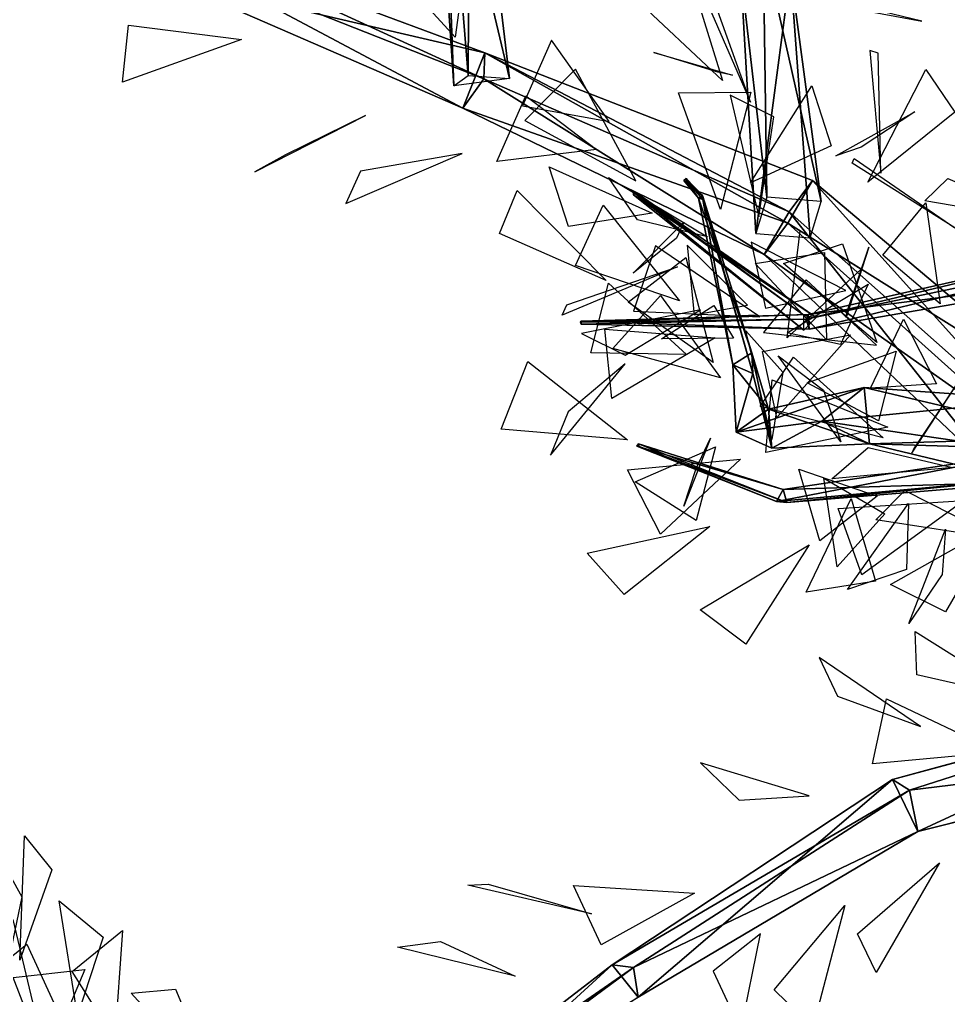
# Model space of a CAD drawing. Extents: x -154 to 171, y -158 to 169.
# Drawn here: x -113.75 to -75.54, y -8.36 to 31.81 of the extents above; entities that cross this region are included whole.
import ezdxf

# ---------------------------------------------------------------- set-up
doc = ezdxf.new("R2010")
doc.units = 0
doc.layers.add('Branches', color=15, linetype='CONTINUOUS')
doc.layers.add('Leaves', color=3, linetype='CONTINUOUS')

msp = doc.modelspace()

# ---------------------------------------------------------------- linework, layer by layer
at = {"layer": 'Branches', "color": 15}
for points in [[(-96.416801, 43.344112, 176.834167), (-96.808098, 42.892902, 175.283936), (-95.884163, 29.073235, 177.286667)], [(-96.808098, 42.892902, 175.283936), (-95.228355, 42.986847, 175.729691), (-93.596504, 29.378338, 177.894699)], [(-96.416801, 43.344112, 176.834167), (-95.884163, 29.073235, 177.286667), (-95.301094, 29.504948, 179.560394)], [(-95.228355, 42.986847, 175.729691), (-96.416801, 43.344112, 176.834167), (-95.301094, 29.504948, 179.560394)], [(-95.228355, 42.986847, 175.729691), (-95.301094, 29.504948, 179.560394), (-93.596504, 29.378338, 177.894699)], [(-96.808098, 42.892902, 175.283936), (-93.596504, 29.378338, 177.894699), (-95.884163, 29.073235, 177.286667)], [(-107.822945, 33.516933, 182.457993), (-107.030533, 35.052517, 182.23082), (-94.610725, 30.428459, 177.417923)], [(-107.030533, 35.052517, 182.23082), (-94.651016, 29.363684, 179.655457), (-94.610725, 30.428459, 177.417923)], [(-107.030533, 35.052517, 182.23082), (-106.788704, 34.160442, 183.729828), (-94.651016, 29.363684, 179.655457)], [(-84.092361, 33.833237, 187.969711), (-83.164337, 34.95145, 186.490997), (-83.014954, 24.496674, 177.16539)], [(-83.164337, 34.95145, 186.490997), (-80.779266, 24.317432, 177.608353), (-83.014954, 24.496674, 177.16539)], [(-83.164337, 34.95145, 186.490997), (-82.033371, 33.774769, 187.734436), (-80.779266, 24.317432, 177.608353)], [(-106.788704, 34.160442, 183.729828), (-107.822945, 33.516933, 182.457993), (-95.52002, 28.164379, 177.668381)], [(-106.788704, 34.160442, 183.729828), (-95.52002, 28.164379, 177.668381), (-94.651016, 29.363684, 179.655457)], [(-84.092361, 33.833237, 187.969711), (-83.014954, 24.496674, 177.16539), (-83.465546, 23.000328, 178.834091)], [(-82.033371, 33.774769, 187.734436), (-84.092361, 33.833237, 187.969711), (-83.465546, 23.000328, 178.834091)], [(-82.033371, 33.774769, 187.734436), (-83.465546, 23.000328, 178.834091), (-81.229858, 22.821087, 179.277054)], [(-82.033371, 33.774769, 187.734436), (-81.229858, 22.821087, 179.277054), (-80.779266, 24.317432, 177.608353)], [(-107.822945, 33.516933, 182.457993), (-94.610725, 30.428459, 177.417923), (-95.52002, 28.164379, 177.668381)], [(-95.52002, 28.164379, 177.668381), (-94.610725, 30.428459, 177.417923), (-82.150711, 23.427803, 176.384674)], [(-94.610725, 30.428459, 177.417923), (-94.651016, 29.363684, 179.655457), (-82.094101, 23.889957, 180.05777)], [(-94.610725, 30.428459, 177.417923), (-81.130836, 25.178076, 178.014786), (-82.150711, 23.427803, 176.384674)], [(-94.610725, 30.428459, 177.417923), (-82.094101, 23.889957, 180.05777), (-81.130836, 25.178076, 178.014786)], [(-94.651016, 29.363684, 179.655457), (-95.52002, 28.164379, 177.668381), (-83.113976, 22.139685, 178.427658)], [(-94.651016, 29.363684, 179.655457), (-83.113976, 22.139685, 178.427658), (-82.094101, 23.889957, 180.05777)], [(-95.52002, 28.164379, 177.668381), (-82.150711, 23.427803, 176.384674), (-83.113976, 22.139685, 178.427658)], [(-86.421326, 25.175035, 231.701141), (-86.32061, 25.256893, 231.706635), (-85.651443, 24.566795, 230.58934)], [(-86.421326, 25.175035, 231.701141), (-86.320145, 25.148436, 231.778137), (-86.32061, 25.256893, 231.706635)], [(-86.421326, 25.175035, 231.701141), (-85.651443, 24.566795, 230.58934), (-85.819954, 24.451187, 230.599823)], [(-86.320145, 25.148436, 231.778137), (-86.421326, 25.175035, 231.701141), (-85.819954, 24.451187, 230.599823)], [(-86.32061, 25.256893, 231.706635), (-85.648186, 24.394299, 230.695374), (-85.651443, 24.566795, 230.58934)], [(-86.32061, 25.256893, 231.706635), (-86.320145, 25.148436, 231.778137), (-85.648186, 24.394299, 230.695374)], [(-86.320145, 25.148436, 231.778137), (-85.819954, 24.451187, 230.599823), (-85.648186, 24.394299, 230.695374)], [(-82.150711, 23.427803, 176.384674), (-81.130836, 25.178076, 178.014786), (-70.078987, 15.867599, 179.529648)], [(-81.130836, 25.178076, 178.014786), (-82.094101, 23.889957, 180.05777), (-71.551414, 14.541739, 182.021744)], [(-81.130836, 25.178076, 178.014786), (-71.551414, 14.541739, 182.021744), (-70.078987, 15.867599, 179.529648)], [(-88.492226, 24.69824, 253.640503), (-88.492928, 24.590052, 253.568604), (-81.490021, 19.022392, 261.328247)], [(-88.492226, 24.69824, 253.640503), (-88.402878, 24.681328, 253.547745), (-88.492928, 24.590052, 253.568604)], [(-88.492928, 24.590052, 253.568604), (-88.402878, 24.681328, 253.547745), (-80.978157, 19.541239, 261.209625)], [(-88.492928, 24.590052, 253.568604), (-80.978157, 19.541239, 261.209625), (-81.490021, 19.022392, 261.328247)], [(-88.492226, 24.69824, 253.640503), (-81.490021, 19.022392, 261.328247), (-81.486038, 19.637381, 261.736969)], [(-88.402878, 24.681328, 253.547745), (-88.492226, 24.69824, 253.640503), (-81.486038, 19.637381, 261.736969)], [(-88.402878, 24.681328, 253.547745), (-81.486038, 19.637381, 261.736969), (-80.978157, 19.541239, 261.209625)], [(-85.819954, 24.451187, 230.599823), (-85.651443, 24.566795, 230.58934), (-83.629234, 18.084715, 218.40448)], [(-85.651443, 24.566795, 230.58934), (-83.580765, 17.231779, 218.724625), (-83.629234, 18.084715, 218.40448)], [(-85.651443, 24.566795, 230.58934), (-85.648186, 24.394299, 230.695374), (-83.580765, 17.231779, 218.724625)], [(-85.819954, 24.451187, 230.599823), (-83.629234, 18.084715, 218.40448), (-84.402, 17.5944, 218.515137)], [(-85.648186, 24.394299, 230.695374), (-85.819954, 24.451187, 230.599823), (-84.402, 17.5944, 218.515137)], [(-85.648186, 24.394299, 230.695374), (-84.402, 17.5944, 218.515137), (-83.580765, 17.231779, 218.724625)], [(-82.094101, 23.889957, 180.05777), (-83.113976, 22.139685, 178.427658), (-73.405525, 12.918018, 180.006241)], [(-82.094101, 23.889957, 180.05777), (-73.405525, 12.918018, 180.006241), (-71.551414, 14.541739, 182.021744)], [(-83.113976, 22.139685, 178.427658), (-82.150711, 23.427803, 176.384674), (-71.933098, 14.243878, 177.514145)], [(-82.150711, 23.427803, 176.384674), (-70.078987, 15.867599, 179.529648), (-71.933098, 14.243878, 177.514145)], [(-81.388252, 19.475019, 261.077301), (-67.729149, 22.733967, 261.405853), (-67.549667, 22.358915, 260.122162)], [(-81.388252, 19.475019, 261.077301), (-81.302231, 19.669733, 261.672516), (-67.729149, 22.733967, 261.405853)], [(-81.302231, 19.669733, 261.672516), (-67.542786, 21.436064, 261.087341), (-67.729149, 22.733967, 261.405853)], [(-83.113976, 22.139685, 178.427658), (-71.933098, 14.243878, 177.514145), (-73.405525, 12.918018, 180.006241)], [(-81.263733, 19.056259, 261.525055), (-81.388252, 19.475019, 261.077301), (-67.549667, 22.358915, 260.122162)], [(-81.263733, 19.056259, 261.525055), (-67.549667, 22.358915, 260.122162), (-67.542786, 21.436064, 261.087341)], [(-81.302231, 19.669733, 261.672516), (-81.263733, 19.056259, 261.525055), (-67.542786, 21.436064, 261.087341)], [(-90.679985, 19.356438, 264.361816), (-81.302231, 19.669733, 261.672516), (-81.388252, 19.475019, 261.077301)], [(-90.679985, 19.356438, 264.361816), (-90.64238, 19.396843, 264.479401), (-81.302231, 19.669733, 261.672516)], [(-90.649841, 19.269724, 264.453705), (-90.679985, 19.356438, 264.361816), (-81.388252, 19.475019, 261.077301)], [(-90.64238, 19.396843, 264.479401), (-90.679985, 19.356438, 264.361816), (-90.649841, 19.269724, 264.453705)], [(-90.649841, 19.269724, 264.453705), (-81.388252, 19.475019, 261.077301), (-81.263733, 19.056259, 261.525055)], [(-90.64238, 19.396843, 264.479401), (-90.649841, 19.269724, 264.453705), (-81.263733, 19.056259, 261.525055)], [(-90.64238, 19.396843, 264.479401), (-81.263733, 19.056259, 261.525055), (-81.302231, 19.669733, 261.672516)], [(-84.402, 17.5944, 218.515137), (-83.629234, 18.084715, 218.40448), (-82.94368, 15.771622, 204.818985)], [(-83.629234, 18.084715, 218.40448), (-82.804688, 14.162714, 204.972046), (-82.94368, 15.771622, 204.818985)], [(-83.629234, 18.084715, 218.40448), (-83.580765, 17.231779, 218.724625), (-82.804688, 14.162714, 204.972046)], [(-84.402, 17.5944, 218.515137), (-82.94368, 15.771622, 204.818985), (-84.275375, 14.82583, 204.682312)], [(-83.580765, 17.231779, 218.724625), (-84.402, 17.5944, 218.515137), (-84.275375, 14.82583, 204.682312)], [(-83.580765, 17.231779, 218.724625), (-84.275375, 14.82583, 204.682312), (-82.804688, 14.162714, 204.972046)], [(-84.275375, 14.82583, 204.682312), (-79.006584, 16.663181, 191.575882), (-80.744225, 15.273217, 190.800751)], [(-84.275375, 14.82583, 204.682312), (-82.94368, 15.771622, 204.818985), (-79.006584, 16.663181, 191.575882)], [(-82.94368, 15.771622, 204.818985), (-78.785675, 14.346632, 191.726898), (-79.006584, 16.663181, 191.575882)], [(-80.744225, 15.273217, 190.800751), (-79.006584, 16.663181, 191.575882), (-71.847694, 16.1556, 179.540054)], [(-79.006584, 16.663181, 191.575882), (-70.264824, 14.606652, 180.738495), (-71.847694, 16.1556, 179.540054)], [(-79.006584, 16.663181, 191.575882), (-78.785675, 14.346632, 191.726898), (-70.264824, 14.606652, 180.738495)], [(-80.744225, 15.273217, 190.800751), (-71.847694, 16.1556, 179.540054), (-73.219688, 14.178966, 178.797394)], [(-82.94368, 15.771622, 204.818985), (-82.804688, 14.162714, 204.972046), (-78.785675, 14.346632, 191.726898)], [(-82.804688, 14.162714, 204.972046), (-84.275375, 14.82583, 204.682312), (-80.744225, 15.273217, 190.800751)], [(-82.804688, 14.162714, 204.972046), (-80.744225, 15.273217, 190.800751), (-78.785675, 14.346632, 191.726898)], [(-78.785675, 14.346632, 191.726898), (-80.744225, 15.273217, 190.800751), (-73.219688, 14.178966, 178.797394)], [(-78.785675, 14.346632, 191.726898), (-71.636818, 12.630017, 179.995834), (-70.264824, 14.606652, 180.738495)], [(-88.359856, 14.242575, 202.783829), (-88.287842, 14.346134, 202.814865), (-82.342613, 12.463282, 196.263092)], [(-88.287842, 14.346134, 202.814865), (-88.359856, 14.242575, 202.783829), (-88.265541, 14.231874, 202.872498)], [(-88.265541, 14.231874, 202.872498), (-88.359856, 14.242575, 202.783829), (-82.607147, 11.971664, 196.055817)], [(-88.359856, 14.242575, 202.783829), (-82.342613, 12.463282, 196.263092), (-82.607147, 11.971664, 196.055817)], [(-88.287842, 14.346134, 202.814865), (-82.192863, 11.926301, 196.472519), (-82.342613, 12.463282, 196.263092)], [(-88.287842, 14.346134, 202.814865), (-88.265541, 14.231874, 202.872498), (-82.192863, 11.926301, 196.472519)], [(-88.265541, 14.231874, 202.872498), (-82.607147, 11.971664, 196.055817), (-82.192863, 11.926301, 196.472519)], [(-78.785675, 14.346632, 191.726898), (-73.219688, 14.178966, 178.797394), (-71.636818, 12.630017, 179.995834)], [(-82.607147, 11.971664, 196.055817), (-72.12957, 13.982348, 186.925385), (-72.43692, 12.903293, 186.243866)], [(-82.607147, 11.971664, 196.055817), (-82.342613, 12.463282, 196.263092), (-72.12957, 13.982348, 186.925385)], [(-82.342613, 12.463282, 196.263092), (-71.720322, 12.799969, 187.322586), (-72.12957, 13.982348, 186.925385)], [(-82.192863, 11.926301, 196.472519), (-82.607147, 11.971664, 196.055817), (-72.43692, 12.903293, 186.243866)], [(-82.192863, 11.926301, 196.472519), (-72.43692, 12.903293, 186.243866), (-71.720322, 12.799969, 187.322586)], [(-82.342613, 12.463282, 196.263092), (-82.192863, 11.926301, 196.472519), (-71.720322, 12.799969, 187.322586)], [(-77.842941, 0.530321, 179.122833), (-63.948654, 4.309521, 179.306793), (-64.311676, 4.182767, 176.732224)], [(-77.842941, 0.530321, 179.122833), (-77.140221, 0.085703, 181.43808), (-63.948654, 4.309521, 179.306793)], [(-76.799553, -1.61366, 179.728256), (-77.842941, 0.530321, 179.122833), (-64.311676, 4.182767, 176.732224)], [(-77.140221, 0.085703, 181.43808), (-63.320255, 1.783642, 179.342545), (-63.948654, 4.309521, 179.306793)], [(-76.799553, -1.61366, 179.728256), (-64.311676, 4.182767, 176.732224), (-63.683273, 1.656889, 176.767975)], [(-77.140221, 0.085703, 181.43808), (-76.799553, -1.61366, 179.728256), (-63.320255, 1.783642, 179.342545)], [(-76.799553, -1.61366, 179.728256), (-63.683273, 1.656889, 176.767975), (-63.320255, 1.783642, 179.342545)], [(-89.373924, -7.092829, 182.965805), (-77.140221, 0.085703, 181.43808), (-77.842941, 0.530321, 179.122833)], [(-88.303841, -8.433343, 183.274643), (-89.373924, -7.092829, 182.965805), (-77.842941, 0.530321, 179.122833)], [(-88.303841, -8.433343, 183.274643), (-77.842941, 0.530321, 179.122833), (-76.799553, -1.61366, 179.728256)], [(-89.373924, -7.092829, 182.965805), (-88.500366, -7.205266, 184.469696), (-77.140221, 0.085703, 181.43808)], [(-88.500366, -7.205266, 184.469696), (-76.799553, -1.61366, 179.728256), (-77.140221, 0.085703, 181.43808)], [(-88.500366, -7.205266, 184.469696), (-88.303841, -8.433343, 183.274643), (-76.799553, -1.61366, 179.728256)], [(-121.055916, -3.090911, 214.393692), (-120.929146, -2.726, 214.10881), (-113.510384, -10.707273, 205.531906)], [(-120.697571, -2.796555, 214.517532), (-121.055916, -3.090911, 214.393692), (-113.67408, -11.751442, 206.094269)], [(-120.929146, -2.726, 214.10881), (-112.742416, -11.0505, 206.366333), (-113.510384, -10.707273, 205.531906)], [(-120.929146, -2.726, 214.10881), (-120.697571, -2.796555, 214.517532), (-112.742416, -11.0505, 206.366333)], [(-120.697571, -2.796555, 214.517532), (-113.67408, -11.751442, 206.094269), (-112.742416, -11.0505, 206.366333)], [(-121.055916, -3.090911, 214.393692), (-113.510384, -10.707273, 205.531906), (-113.67408, -11.751442, 206.094269)], [(-98.627647, -14.232025, 190.876648), (-88.500366, -7.205266, 184.469696), (-89.373924, -7.092829, 182.965805)], [(-98.037331, -15.044133, 191.086029), (-98.627647, -14.232025, 190.876648), (-89.373924, -7.092829, 182.965805)], [(-98.627647, -14.232025, 190.876648), (-97.95491, -14.204473, 191.650269), (-88.500366, -7.205266, 184.469696)], [(-98.037331, -15.044133, 191.086029), (-89.373924, -7.092829, 182.965805), (-88.303841, -8.433343, 183.274643)], [(-97.95491, -14.204473, 191.650269), (-88.303841, -8.433343, 183.274643), (-88.500366, -7.205266, 184.469696)]]:
    msp.add_3dface(points, dxfattribs=at)
at = {"layer": 'Leaves', "color": 3}
for points in [[(-84.834282, 29.298841, 179.764023), (-88.569244, 32.816742, 180.725494), (-86.366486, 34.267036, 179.295639)], [(-95.832993, 31.084759, 174.675385), (-98.346642, 33.850609, 171.030991), (-95.425575, 33.999008, 170.363647)], [(-83.684914, 28.402935, 178.803619), (-85.414696, 33.239048, 177.870926), (-85.595909, 32.815441, 180.835342)], [(-76.626266, 31.740181, 262.586914), (-81.055534, 32.819183, 265.130005), (-81.745331, 32.691769, 262.213165)], [(-104.621994, 30.979853, 179.03186), (-109.519272, 29.229601, 178.581009), (-109.267639, 31.574286, 176.726517)], [(-89.494713, 27.612959, 181.783646), (-91.873772, 30.961075, 185.005478), (-93.066681, 28.259855, 185.534988)], [(-78.319252, 25.485796, 178.594269), (-78.430779, 30.41774, 176.887375), (-78.775932, 30.528185, 179.865402)], [(-84.417694, 29.516409, 187.186295), (-85.024635, 29.643618, 192.369476), (-87.65731, 30.442631, 191.173386)], [(-88.39241, 25.16897, 256.130188), (-90.879471, 29.758581, 256.135376), (-92.959015, 27.650677, 256.61731)], [(-78.859138, 25.111986, 177.5737), (-76.472519, 29.742516, 177.908707), (-75.274147, 27.999163, 180.035828)], [(-83.677277, 25.079155, 230.554337), (-81.160156, 29.078856, 232.771667), (-80.366104, 26.614216, 234.286606)], [(-90.021049, 26.454821, 174.689835), (-94.109421, 25.965418, 171.48114), (-92.916512, 28.666637, 170.95163)], [(-84.908714, 23.993305, 225.186813), (-86.641708, 28.787937, 226.308533), (-83.67321, 28.821194, 226.74086)], [(-83.344055, 23.687601, 258.08609), (-82.716896, 27.800879, 254.933701), (-84.51149, 28.691759, 257.166595)], [(-99.513626, 27.850058, 180.825699), (-102.81176, 26.236975, 184.536545), (-104.068535, 25.538921, 181.903442)], [(-80.167839, 26.202093, 183.811874), (-76.924957, 28.001438, 187.485565), (-79.127716, 26.551144, 188.915421)], [(-95.547905, 26.294573, 179.929855), (-99.72905, 25.566547, 182.969269), (-100.324585, 24.231291, 180.34964)], [(-87.727158, 23.830311, 230.64534), (-91.171524, 23.282198, 234.529388), (-91.965576, 25.746838, 233.01445)], [(-75.281448, 23.235231, 261.017975), (-79.493515, 25.898878, 259.464447), (-79.410675, 26.086109, 262.457458)], [(-85.447075, 22.86923, 179.447083), (-88.325783, 23.555946, 183.747253), (-89.524155, 25.299299, 181.620132)], [(-71.364563, 23.468735, 259.985931), (-76.508072, 24.346413, 260.14093), (-75.558792, 25.258413, 257.44516)], [(-89.623627, 21.05904, 262.781799), (-94.011795, 23.001143, 260.72699), (-93.280724, 24.775574, 263.032837)], [(-86.60376, 20.234655, 221.260864), (-90.874657, 21.684774, 223.888885), (-89.735809, 24.171068, 222.655441)], [(-75.878647, 20.102238, 175.220459), (-78.235893, 22.101154, 171.013596), (-76.473068, 24.2609, 172.121719)], [(-86.72229, 22.812033, 253.027756), (-88.502998, 21.362167, 248.339798), (-86.423454, 23.470072, 247.85788)], [(-82.167816, 18.710327, 212.246948), (-81.63755, 23.111975, 215.002731), (-79.121979, 21.529703, 215.413025)], [(-83.303192, 19.563654, 262.833893), (-87.588066, 22.49716, 263.367188), (-88.499084, 19.809172, 262.395203)], [(-83.810432, 20.053308, 264.502563), (-86.29184, 22.513493, 268.380737), (-86.002525, 19.648682, 269.222839)], [(-79.75898, 20.647203, 263.593842), (-83.657272, 22.637527, 266.438477), (-83.062172, 19.923889, 267.57074)], [(-78.479507, 18.517029, 188.123581), (-82.322807, 21.758823, 189.527084), (-79.892014, 22.579292, 191.082092)], [(-80.55687, 18.623926, 193.237732), (-83.489983, 21.765926, 196.199936), (-80.64122, 22.212959, 197.02742)], [(-79.740433, 19.53681, 259.568878), (-79.72332, 19.74305, 254.352829), (-78.812302, 22.431038, 255.324814)], [(-85.215782, 17.693455, 207.229996), (-88.707336, 20.179249, 210.209915), (-86.346527, 22.010345, 209.938477)], [(-86.684532, 21.622017, 177.651276), (-91.42218, 19.644617, 178.597107), (-91.240967, 20.068222, 175.63269)], [(-86.318871, 18.024868, 217.323196), (-90.242752, 18.091351, 220.765381), (-89.51992, 20.952721, 220.226791)], [(-78.502274, 18.410294, 182.691803), (-81.387794, 21.091454, 186.117462), (-83.15062, 18.931707, 185.009338)], [(-82.178024, 18.912245, 222.681549), (-78.834373, 20.913715, 226.154892), (-79.973221, 18.427422, 227.388336)], [(-84.908348, 17.061409, 202.344406), (-89.350121, 18.273245, 204.80452), (-87.388275, 20.450647, 205.444901)], [(-85.735107, 19.853132, 257.694244), (-90.630035, 18.879601, 256.16391), (-88.835442, 17.98872, 253.93103)], [(-85.184395, 20.034878, 227.384232), (-84.378647, 18.691833, 232.363892), (-87.347145, 18.658577, 231.931564)], [(-83.476067, 19.645357, 178.213196), (-88.607307, 19.393488, 179.138885), (-88.262154, 19.283043, 176.160858)], [(-78.739601, 16.636114, 198.881775), (-77.389633, 19.472223, 203.051193), (-76.027527, 16.814762, 203.338531)], [(-85.130074, 18.707314, 260.376953), (-89.37941, 16.204367, 258.66568), (-89.668724, 19.069178, 257.823578)], [(-82.797104, 14.523967, 198.700592), (-83.876732, 19.000433, 201.159378), (-82.346962, 17.298561, 203.099335)], [(-79.57003, 18.82305, 259.122711), (-82.596771, 15.430644, 256.557465), (-83.191872, 18.144281, 255.425201)], [(-81.344353, 16.84819, 217.748062), (-77.687874, 18.153955, 221.237335), (-78.410706, 15.292585, 221.775925)], [(-74.254089, 18.217863, 261.303436), (-76.967064, 14.152135, 263.136353), (-77.049904, 13.964904, 260.143341)], [(-88.737495, 14.511088, 200.274551), (-93.939545, 14.940628, 200.339142), (-92.843086, 17.732101, 200.41301)], [(-78.228035, 14.584929, 190.094452), (-83.283607, 15.880465, 189.981567), (-81.912369, 17.909025, 191.714966)], [(-79.965652, 14.431684, 195.602478), (-82.546448, 17.964008, 198.450668), (-80.677917, 16.546761, 200.321503)], [(-88.835571, 17.641106, 265.16217), (-91.178146, 15.65624, 269.38385), (-91.909218, 13.881809, 267.078003)], [(-78.035591, 15.02719, 182.697723), (-83.051811, 13.984451, 183.697815), (-82.79451, 16.971914, 183.603638)], [(-85.917885, 13.32592, 203.20961), (-85.320145, 14.569973, 208.243988), (-86.416603, 11.778499, 208.17012)], [(-85.117249, 14.222081, 213.021729), (-85.914917, 11.192681, 217.197418), (-88.430489, 12.774952, 216.787125)], [(-75.372391, 13.375553, 176.781906), (-80.331642, 12.901567, 175.222702), (-78.838646, 14.197411, 172.966217)], [(-84.095848, 13.714, 197.247406), (-87.379799, 10.621504, 199.874603), (-88.741905, 13.278966, 199.587265)], [(-81.691124, 13.298303, 208.236099), (-78.466972, 12.184756, 212.187668), (-80.827782, 10.35366, 212.459106)], [(-80.662163, 12.926116, 203.396652), (-78.154381, 11.457891, 207.73317), (-80.116226, 9.28049, 207.092789)], [(-79.543518, 12.088774, 193.279572), (-78.544388, 8.690385, 197.113983), (-81.39315, 8.243352, 196.286499)], [(-73.379166, 10.414591, 177.045853), (-78.530243, 11.215761, 176.772827), (-77.338196, 12.419418, 174.29689)], [(-74.884293, 12.014497, 186.01767), (-79.09893, 8.948274, 186.309296), (-80.0746, 11.686389, 185.567139)], [(-77.178406, 11.889956, 189.586319), (-77.259506, 9.170848, 194.041641), (-79.6903, 8.35038, 192.486633)], [(-85.346809, 10.946225, 197.57254), (-88.87149, 8.143352, 200.212723), (-90.40126, 9.845223, 198.272766)], [(-73.593971, 10.997174, 179.997833), (-75.663658, 7.428931, 183.196899), (-77.926918, 8.553708, 181.580566)], [(-75.65641, 10.827806, 192.457001), (-75.795685, 8.972585, 197.334381), (-77.166924, 6.944025, 195.600983)], [(-81.265411, 10.189535, 193.686981), (-83.879463, 6.097526, 195.603271), (-85.747993, 7.514772, 193.732437)], [(-72.491943, 3.853953, 177.128067), (-76.832901, 4.833396, 174.399185), (-76.905586, 6.622727, 176.806061)], [(-76.684464, 2.717353, 181.91835), (-80.862572, 5.553053, 183.242065), (-80.098427, 3.960197, 185.666718)], [(-73.470482, 1.654551, 300.149902), (-78.666664, 1.178607, 300.302185), (-78.081329, 3.844849, 299.05777)], [(-81.261673, -0.137852, 183.386749), (-85.733505, 1.22155, 185.711563), (-84.144928, -0.322541, 187.734482)], [(-113.731285, -6.908937, 208.662018), (-113.547089, -1.790586, 209.671265), (-112.424652, -3.184883, 212.078766)], [(-114.386719, -7.797573, 269.534302), (-114.506783, -2.761196, 270.901978), (-113.65538, -4.295227, 273.33548)], [(-75.901337, -2.904991, 177.977982), (-78.513947, -7.415398, 177.694229), (-79.278091, -5.822542, 175.269592)], [(-90.225502, -4.997863, 183.968201), (-95.311462, -3.825445, 183.876083), (-94.468254, -3.779605, 186.754776)], [(-85.978645, -4.151571, 179.598694), (-89.817184, -6.268275, 176.764053), (-90.961899, -3.826496, 178.078339)], [(-111.365089, -9.18782, 205.702515), (-112.123116, -4.466298, 207.79599), (-110.316467, -5.959568, 209.668472)], [(-79.798599, -4.658767, 178.787018), (-81.117538, -9.677246, 178.216675), (-82.706116, -8.133155, 176.193756)], [(-112.822411, -10.305393, 264.762543), (-116.341606, -6.634075, 263.584961), (-114.022446, -5.226084, 264.865204)], [(-109.825134, -10.161185, 270.628662), (-111.58931, -7.365718, 274.668854), (-109.516426, -5.685553, 273.297638)], [(-83.271027, -5.819763, 185.056274), (-85.223259, -7.362135, 189.64537), (-84.078545, -9.803915, 188.331085)], [(-111.318138, -10.864004, 199.985672), (-115.703491, -8.052187, 200.320953), (-113.456825, -6.248289, 201.156677)], [(-93.367165, -7.56586, 186.971298), (-98.20295, -6.370727, 188.532349), (-96.43486, -6.132161, 190.944183)], [(-112.665245, -11.106895, 256.262939), (-114.007492, -7.624198, 259.912476), (-111.061821, -7.295299, 259.448944)], [(-105.657478, -12.103619, 245.166748), (-109.160042, -8.268686, 245.691498), (-107.336601, -8.101879, 248.067886)]]:
    msp.add_3dface(points, dxfattribs=at)

doc.saveas('drawing.dxf')
